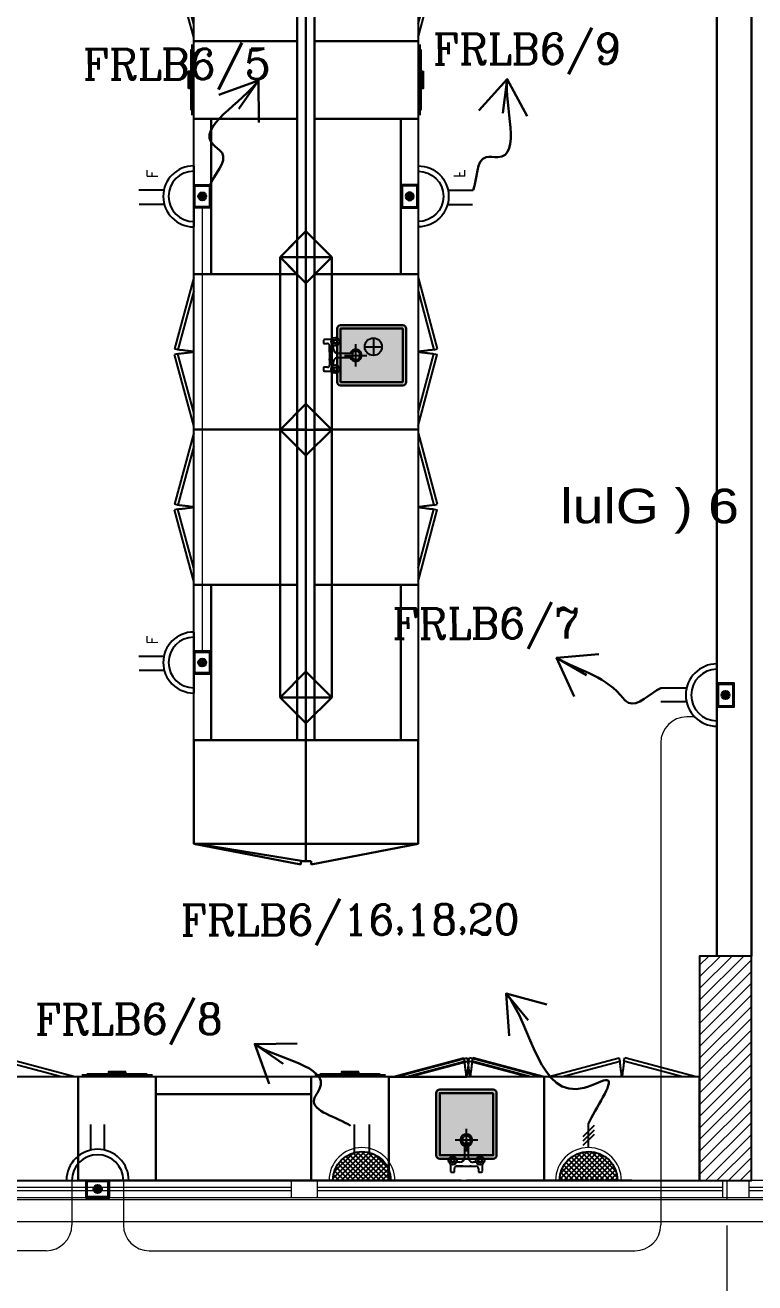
# Model space of a CAD drawing. Extents: x 1315 to 1416, y 473 to 837.
# Drawn here: x 1360.92 to 1365.15, y 774.47 to 781.75 of the extents above; entities that cross this region are included whole.
import ezdxf

# ---------------------------------------------------------------- set-up
doc = ezdxf.new("R2010")
doc.units = 0
doc.header["$MEASUREMENT"] = 0
for name, pattern in [('ACAD_ISO02W100', [15, 12, -3]), ('CENTERX2', [4, 2.5, -0.5, 0.5, -0.5]), ('DASHED', [19.049999999999997, 12.7, -6.349999999999998])]:
    doc.linetypes.add(name, pattern=pattern)
doc.layers.get('0').update_dxf_attribs({"color": 252, "linetype": 'CONTINUOUS', "lineweight": 30})
for name, color, linetype in [('-FUR', 252, 'CONTINUOUS'), ('E-SOCKETS', 6, 'CONTINUOUS'), ('LAYER8', 252, 'CONTINUOUS'), ('POWER', 1, 'CONTINUOUS'), ('SAN', 252, 'CONTINUOUS'), ('WIRING', 4, 'CONTINUOUS')]:
    doc.layers.add(name, color=color, linetype=linetype)
for name, color, linetype, lineweight in [('axis', 252, 'CENTERX2', 5), ('Column', 252, 'CONTINUOUS', 25), ('elev', 252, 'CONTINUOUS', 9), ('Elevation', 252, 'CONTINUOUS', 18), ('hatch', 252, 'CONTINUOUS', 9), ('text', 252, 'CONTINUOUS', 15), ('Wall', 252, 'CONTINUOUS', 30), ('WINDOW', 252, 'CONTINUOUS', 5), ('WIRRING', 3, 'CONTINUOUS', 5)]:
    doc.layers.add(name, color=color, linetype=linetype, lineweight=lineweight)
doc.styles.add('ARIAL', font='arial.ttf')
doc.styles.add('E80', font='romanc.shx')
doc.styles.add('SOSA2', font='SOSA.shx', dxfattribs={"width": 0.8})
doc.dimstyles.new('DIM-100-IN', dxfattribs={"dimtxt": 0.22, "dimasz": 0.1, "dimexe": 0.15, "dimexo": 0.15, "dimgap": 0, "dimtad": 0, "dimrnd": 0.05, "dimzin": 1, "dimdsep": 46, "dimtxsty": 'ARIAL', "dimblk": 'DOT', "dimcen": 0.2, "dimclrd": 256, "dimclre": 256, "dimclrt": 23, "dimadec": 0, "dimazin": 0, "dimtfac": 1, "dimtmove": 2, "dimatfit": 2, "dimldrblk": 'OPEN90', "dimfxl": 0.15, "dimfxlon": 1, "dimtolj": 1, "dimtzin": 0, "dimlwe": -1, "dimarcsym": 0})

# ---------------------------------------------------------------- blocks, each defined once
blk = doc.blocks.new('A$C11ED6BD5')
at = {"layer": 'axis', "color": 0, "ltscale": 0.3}
blk.add_line((-17.35000000000059, -1.961147639998671), (-17.35000000000059, 0.2500000028571776), dxfattribs=at)
blk = doc.blocks.new('5')
at = {"layer": '-FUR', "linetype": 'ACAD_ISO02W100'}
for p, q in [((41999.78853774873, -66320.44784204697), (42000.68853774872, -66320.44784204697)), ((41999.80853774873, -66321.04784204697), (42000.22210122364, -66321.15865604609)), ((41999.88581181482, -66321.04784204697), (42000.22727760455, -66321.13933752957)), ((42000.59126368263, -66321.04784204697), (42000.24979789291, -66321.13933752957)), ((42000.66853774873, -66321.04784204697), (42000.25497427382, -66321.15865604609)), ((42000.22727760455, -66321.13933752957), (42000.22210122364, -66321.15865604609)), ((42000.24979789291, -66321.13933752957), (42000.25497427382, -66321.15865604609))]:
    blk.add_line(p, q, dxfattribs=at)
at = {"layer": '-FUR'}
blk.add_lwpolyline([(41999.78853774873, -66320.44784204697), (42000.68853774872, -66320.44784204697), (42000.68853774872, -66321.04784204697), (41999.78853774873, -66321.04784204697)], close=True, dxfattribs=at)
at = {"layer": '-FUR', "linetype": 'ACAD_ISO02W100'}
for centre, start, end in [((42001.75381514877, -66321.28076446554), 171.2611213296356, 174.7069094137794), ((41998.72326034871, -66321.28076446554), 5.29309058622053, 8.738878670364311)]:
    blk.add_arc(centre, 1.533074835783438, start, end, dxfattribs=at)
blk = doc.blocks.new('ba7es')
at = {"layer": '-FUR', "linetype": 'ACAD_ISO02W100'}
blk.add_line((1323.889523409866, 576.6577940327383), (1322.989523409867, 576.6577940327383), dxfattribs=at)
for p, q in [((1323.889523409866, 577.2577940327384), (1322.989523409866, 577.2577940327384)), ((1322.989523409866, 577.2577940327384), (1322.989523409866, 576.6577940327383)), ((1323.889523409866, 576.6577940327383), (1323.889523409866, 577.2577940327384)), ((1322.989523409866, 576.6577940327383), (1322.989523409866, 576.7577940327385)), ((1322.989523409866, 576.7577940327385), (1323.889523409866, 576.7577940327385))]:
    blk.add_line(p, q)
blk = doc.blocks.new('3')
at = {"layer": '-FUR', "linetype": 'ACAD_ISO02W100'}
blk.add_line((41990.01941317181, -66320.48022711033), (41990.46941317183, -66320.48022711033), dxfattribs=at)
at = {"layer": '-FUR'}
for p, q in [((41990.03941317181, -66321.09022711034), (41990.44941317182, -66321.09022711034)), ((41990.06941317183, -66321.09522711032), (41990.41941317181, -66321.09522711032))]:
    blk.add_line(p, q, dxfattribs=at)
blk.add_lwpolyline([(41990.01941317181, -66321.08022711032), (41990.46941317183, -66321.08022711032), (41990.46941317181, -66320.48022711033), (41990.01941317181, -66320.48022711033)], close=True, dxfattribs=at)
at = {"layer": '-FUR', "color": 1}
blk.add_lwpolyline([(41990.19441317181, -66321.11022711032), (41990.29441317183, -66321.11022711032), (41990.29441317183, -66321.10022711032), (41990.19441317181, -66321.10022711032)], close=True, dxfattribs=at)
blk = doc.blocks.new('YY5Y5')
at = {"layer": 'SAN', "color": 1}
for p, q in [((433.8299524483771, 542.0353399230077), (433.8299524483771, 538.5632871204119)), ((435.7349524483772, 542.4103399230077), (434.2049524483771, 542.4103399230077)), ((435.7349524483772, 540.5528399230077), (435.7349524483772, 542.4103399230077)), ((447.1649524483772, 542.4103399230077), (447.1649524483772, 540.5528399230075)), ((448.6949524483771, 542.4103399230077), (447.1649524483772, 542.4103399230077)), ((449.0699524483778, 538.5632871204116), (449.0699524483778, 542.0353399230077)), ((434.1620984389513, 537.5616067070109), (433.7030249017836, 538.0206802441787)), ((434.1620984389513, 536.1473931446377), (433.7030249017836, 535.68831960747)), ((435.5763120013245, 537.5616067070109), (436.0353855384922, 538.0206802441787)), ((435.5763120013245, 536.1473931446377), (436.0353855384922, 535.68831960747)), ((436.7200643211554, 537.6478399230076), (438.2474524483773, 537.6478399230076)), ((446.1798405755986, 539.5528399230077), (436.7349524483772, 539.5528399230077)), ((443.0364909099159, 539.5528399230077), (446.1649524483772, 539.5528399230077)), ((444.6524524483772, 537.6478399230076), (446.1798405755986, 537.6478399230076)), ((447.3235928954293, 537.5616067070109), (446.8645193582616, 538.0206802441787)), ((447.3235928954293, 536.1473931446377), (446.8645193582616, 535.68831960747)), ((448.7378064578025, 537.5616067070109), (449.1968799949703, 538.0206802441787)), ((448.7378064578025, 536.1473931446377), (449.1968799949703, 535.68831960747)), ((440.4974524483773, 535.3978399230076), (440.4974524483773, 528.7356687512626)), ((442.4024524483773, 528.7356687512623), (442.4024524483773, 535.3978399230076)), ((440.8724524483771, 528.3606687512623), (442.0274524483772, 528.3606687512623))]:
    blk.add_line(p, q, dxfattribs=at)
at = {"layer": 'SAN', "color": 1, "linetype": 'Continuous'}
blk.add_line((439.2287986022243, 539.5528399230077), (439.8634139868383, 539.5528399230077), dxfattribs=at)
at = {"layer": 'SAN', "color": 2, "linetype": 'DASHED'}
for points in [[(441.449952448377, 532.4215514777384), (441.449952448377, 521.6344219997557)], [(436.0563877093855, 527.0279867387471), (446.8435171873685, 527.0279867387471)]]:
    blk.add_lwpolyline(points, dxfattribs=at)
at = {"layer": 'SAN', "color": 1}
for centre, radius in [((434.869205220138, 536.8544999258244), 2), ((434.869205220138, 536.8544999258244), 1), ((434.869205220138, 536.8544999258244), 0.8), ((448.0306996766159, 536.8544999258244), 2), ((448.0306996766159, 536.8544999258244), 1), ((448.0306996766159, 536.8544999258244), 0.8)]:
    blk.add_circle(centre, radius, dxfattribs=at)
for centre, radius, start, end in [((434.2049524483771, 542.0353399230077), 0.375, 90, 180), ((448.6949524483771, 542.0353399230077), 0.375, 0, 90), ((436.7349524483772, 540.5528399230077), 1, 180, 269.9999999999993), ((438.2474524483773, 535.3978399230076), 2.25, 0, 90.00000000000038), ((444.6524524483772, 535.3978399230076), 2.25, 90.00000000000038, 180), ((446.1649524483772, 540.5528399230075), 1, 270, 0), ((441.449952448377, 527.0279867387471), 2.863051791674743, 109.431944475873, 70.56805552411734), ((441.449952448377, 527.0279867387471), 2.078403032943442, 117.2764679737789, 62.72353202620878), ((440.8724524483771, 528.7356687512626), 0.375, 179.9999999999995, 270), ((442.0274524483772, 528.7356687512623), 0.375, 270, 359.9999999999995)]:
    blk.add_arc(centre, radius, start, end, dxfattribs=at)
blk = doc.blocks.new('vfd')
at = {"layer": '-FUR'}
h = blk.add_hatch(color=254, dxfattribs=at)
h.paths.add_polyline_path([(1316.634964427654, 565.8296376023383), (1316.634964427654, 566.1396376023382), (1316.274964427654, 566.1396376023382), (1316.274964427654, 565.8296376023383)], flags=16)
edge = h.paths.add_edge_path()
edge.add_line((1316.654964427654, 565.8296376023383), (1316.654964427654, 566.1396376023382))
edge.add_ellipse((1316.634964427654, 566.1396376023382), major_axis=(-0.0141421356237856, -0.0141421356237856), ratio=0.9999999999904474, start_angle=134.9999999997262, end_angle=225.0000000002736)
edge.add_line((1316.634964427654, 566.1596376023383), (1316.274964427654, 566.1596376023383))
edge.add_ellipse((1316.274964427654, 566.1396376023382), major_axis=(-0.0141421356237642, -0.0141421356237642), ratio=0.9999999999934744, start_angle=225.0000000001869, end_angle=314.9999999998129)
edge.add_line((1316.254964427654, 566.1396376023382), (1316.254964427654, 565.8296376023383))
edge.add_ellipse((1316.274964427654, 565.8296376023383), major_axis=(0.0141421356237642, -0.0141421356237642), ratio=0.9999999999934744, start_angle=225.0000000001869, end_angle=314.9999999998129)
edge.add_line((1316.274964427654, 565.8096376023384), (1316.634964427654, 565.8096376023384))
edge.add_ellipse((1316.634964427654, 565.8296376023383), major_axis=(0.0141421356237856, -0.0141421356237857), ratio=0.9999999999904474, start_angle=-45.00000000027365, end_angle=45.00000000027365)
blk.add_hatch(color=253, dxfattribs=at).paths.add_polyline_path([(1316.274964427654, 565.8296376023383), (1316.634964427654, 565.8296376023383), (1316.634964427654, 566.1396376023382), (1316.274964427654, 566.1396376023382)])
h = blk.add_hatch(color=251, dxfattribs=at)
h.paths.add_polyline_path([(1316.304964427654, 565.8595720191583), (1316.274964427654, 565.8296376023383), (1316.634964427654, 565.8296376023383), (1316.604964427654, 565.8596376023381)])
h.paths.add_polyline_path([(1316.604964427654, 565.8596376023381), (1316.634964427654, 565.8296376023383), (1316.634964427654, 566.1396376023382), (1316.604964427654, 566.1096376023387)])
h = blk.add_hatch(color=252, dxfattribs=at)
h.paths.add_polyline_path([(1316.304964427654, 566.1096376023387), (1316.274964427654, 566.1396376023382), (1316.274964427654, 565.8296376023383), (1316.304964427654, 565.8595720191583)])
h.paths.add_polyline_path([(1316.604964427654, 566.1096376023387), (1316.634964427654, 566.1396376023382), (1316.274964427654, 566.1396376023382), (1316.304964427654, 566.1096376023387)])
blk.add_lwpolyline([(1316.654964427654, 565.8296376023383), (1316.654964427654, 566.1396376023382, 0.4142135623730955), (1316.634964427654, 566.1596376023383), (1316.274964427654, 566.1596376023383, 0.4142135623730951), (1316.254964427654, 566.1396376023382), (1316.254964427654, 565.8296376023383, 0.4142135623730951), (1316.274964427654, 565.8096376023384), (1316.634964427654, 565.8096376023384, 0.4142135623730955)], format="xyb", close=True)
blk.add_lwpolyline([(1316.654964427654, 565.8296376023383), (1316.654964427654, 566.1396376023382, 0.4142135623730955), (1316.634964427654, 566.1596376023383), (1316.274964427654, 566.1596376023383, 0.4142135623730951), (1316.254964427654, 566.1396376023382), (1316.254964427654, 565.8296376023383, 0.4142135623730951), (1316.274964427654, 565.8096376023384), (1316.634964427654, 565.8096376023384, 0.4142135623730955)], format="xyb", close=True)
blk.add_lwpolyline([(1316.634964427654, 565.8296376023383), (1316.634964427654, 566.1396376023382), (1316.274964427654, 566.1396376023382), (1316.274964427654, 565.8296376023383)], close=True)
at = {"layer": 'LAYER8'}
for p, q in [((1316.414964427655, 566.0346375813003), (1316.514964427655, 566.0346375813003)), ((1316.464964427655, 566.0846375813004), (1316.464964427655, 565.9846375813001))]:
    blk.add_line(p, q, dxfattribs=at)
blk.add_circle((1316.464964427655, 566.0346375813003), 0.05, dxfattribs=at)
at = {"xscale": 0.0121, "yscale": 0.0121, "zscale": 0.0121, "rotation": 89.99999999999997}
blk.add_blockref('YY5Y5', (1322.739691290722, 560.6430931777134), dxfattribs=at)
blk = doc.blocks.new('fd')
at = {"layer": '-FUR'}
h = blk.add_hatch(color=254, dxfattribs=at)
h.paths.add_polyline_path([(1322.663644972406, 576.6994484622995), (1322.353644972406, 576.6994484622998), (1322.353644972406, 577.0594484622998), (1322.663644972406, 577.0594484622997)], flags=16)
edge = h.paths.add_edge_path()
edge.add_line((1322.663644972406, 576.6794484622995), (1322.353644972406, 576.6794484622995))
edge.add_arc((1322.353644972406, 576.6994484622998), 0.0199999999999818, 180, 270, ccw=False)
edge.add_line((1322.333644972406, 576.6994484622998), (1322.333644972406, 577.0594484622998))
edge.add_arc((1322.353644972406, 577.0594484622998), 0.0199999999999818, 90, 180, ccw=False)
edge.add_line((1322.353644972406, 577.0794484622999), (1322.663644972406, 577.0794484622999))
edge.add_arc((1322.663644972406, 577.0594484622997), 0.0199999999999818, 0, 90, ccw=False)
edge.add_line((1322.683644972406, 577.0594484622997), (1322.683644972406, 576.6994484622995))
edge.add_arc((1322.663644972406, 576.6994484622995), 0.0199999999999818, -90, 0, ccw=False)
blk.add_hatch(color=253, dxfattribs=at).paths.add_polyline_path([(1322.663644972406, 577.0594484622997), (1322.663644972406, 576.6994484622995), (1322.353644972406, 576.6994484622998), (1322.353644972406, 577.0594484622998)])
h = blk.add_hatch(color=251, dxfattribs=at)
h.paths.add_polyline_path([(1322.633710555586, 577.0294484622997), (1322.663644972406, 577.0594484622997), (1322.663644972406, 576.6994484622995), (1322.633644972406, 576.7294484622993)])
h.paths.add_polyline_path([(1322.633644972406, 576.7294484622993), (1322.663644972406, 576.6994484622995), (1322.353644972406, 576.6994484622998), (1322.383644972406, 576.7294484622993)])
h = blk.add_hatch(color=252, dxfattribs=at)
h.paths.add_polyline_path([(1322.383644972406, 577.0294484622997), (1322.353644972406, 577.0594484622998), (1322.663644972406, 577.0594484622997), (1322.633710555586, 577.0294484622997)])
h.paths.add_polyline_path([(1322.383644972406, 576.7294484622993), (1322.353644972406, 576.6994484622998), (1322.353644972406, 577.0594484622998), (1322.383644972406, 577.0294484622997)])
for p, q in [((1322.478384221907, 577.2055755229043), (1322.059719286022, 577.2055755229043)), ((1322.478384221907, 577.2055755229043), (1322.959719286022, 577.2055755229043)), ((1322.059719286022, 576.6055755229042), (1322.509719286022, 576.6055755229042)), ((1322.959719286022, 576.6055755229042), (1322.509719286022, 576.6055755229042))]:
    blk.add_line(p, q, dxfattribs=at)
at = {"layer": '-FUR', "linetype": 'ACAD_ISO02W100'}
for p, q in [((1322.059719286022, 577.2055755229042), (1322.509719286022, 577.2055755229042)), ((1322.959719286022, 577.2055755229042), (1322.509719286022, 577.2055755229042)), ((1322.099719286021, 576.6055755229042), (1322.51328276094, 576.4947615237778)), ((1322.176993352126, 576.6055755229042), (1322.518459141842, 576.5140800403037)), ((1322.882445219924, 576.6055755229042), (1322.540979430208, 576.5140800403037)), ((1322.959719286022, 576.6055755229042), (1322.546155811111, 576.4947615237778)), ((1322.518459141842, 576.5140800403037), (1322.51328276094, 576.4947615237778)), ((1322.540979430208, 576.5140800403037), (1322.546155811111, 576.4947615237778))]:
    blk.add_line(p, q, dxfattribs=at)
for centre, start, end in [((1324.044996686052, 576.3726531043372), 171.2611213296332, 174.7069094138), ((1321.014441885998, 576.3726531043372), 5.293090586199872, 8.738878670366793)]:
    blk.add_arc(centre, 1.533074835783438, start, end, dxfattribs=at)
for p, q in [((1322.059719286022, 577.2055755229042), (1322.059719286022, 576.6055755229042)), ((1322.959719286022, 577.2055755229042), (1322.959719286022, 576.6055755229042))]:
    blk.add_line(p, q)
blk.add_lwpolyline([(1322.663644972406, 576.6794484622995), (1322.353644972406, 576.6794484622995, -0.4142135623730955), (1322.333644972406, 576.6994484622998), (1322.333644972406, 577.0594484622998, -0.4142135623730951), (1322.353644972406, 577.0794484622999), (1322.663644972406, 577.0794484622999, -0.4142135623730951), (1322.683644972406, 577.0594484622997), (1322.683644972406, 576.6994484622995, -0.4142135623730955)], format="xyb", close=True)
blk.add_lwpolyline([(1322.663644972406, 576.6794484622995), (1322.353644972406, 576.6794484622995, -0.4142135623730955), (1322.333644972406, 576.6994484622998), (1322.333644972406, 577.0594484622998, -0.4142135623730951), (1322.353644972406, 577.0794484622999), (1322.663644972406, 577.0794484622999, -0.4142135623730951), (1322.683644972406, 577.0594484622997), (1322.683644972406, 576.6994484622995, -0.4142135623730955)], format="xyb", close=True)
blk.add_lwpolyline([(1322.663644972406, 576.6994484622995), (1322.353644972406, 576.6994484622995), (1322.353644972406, 577.0594484622998), (1322.663644972406, 577.0594484622998)], close=True)
at = {"extrusion": (0, 0, -1), "xscale": 0.0121000000000322, "yscale": 0.0121000000000322, "zscale": -0.0121}
blk.add_blockref('YY5Y5', (-1327.850189397031, 570.5947215992311), dxfattribs=at)
blk = doc.blocks.new('juy')
blk.add_line((1322.959719286022, 577.2055755229042), (1322.959719286022, 576.6055755229042))
blk.add_blockref('fd', (0, 0))
blk = doc.blocks.new('LAB1')
h = blk.add_hatch(color=256)
h.set_gradient(color1=(255, 191, 127), color2=(255, 181, 107), one_color=1, tint=0.7099999785423279)
h.paths.add_polyline_path([(998.3215412501036, 470.2734759856602), (998.0115412501036, 470.2734759856598), (998.0115412501036, 469.9134759856598), (998.3215412501036, 469.9134759856599)], flags=0)
edge = h.paths.add_edge_path(flags=17)
edge.add_line((998.3215412501036, 470.2934759856601), (998.0115412501036, 470.2934759856599))
edge.add_arc((998.0115412501036, 470.2734759856598), 0.0199999999999818, 90, 180)
edge.add_line((997.9915412501036, 470.2734759856598), (997.9915412501036, 469.9134759856598))
edge.add_arc((998.0115412501036, 469.9134759856598), 0.0199999999999818, 180, 270)
edge.add_line((998.0115412501036, 469.8934759856598), (998.3215412501036, 469.8934759856601))
edge.add_arc((998.3215412501036, 469.9134759856599), 0.0199999999999818, 270, 360)
edge.add_line((998.3415412501037, 469.9134759856599), (998.3415412501037, 470.2734759856602))
edge.add_arc((998.3215412501036, 470.2734759856602), 0.0199999999999818, 360, 450)
edge = h.paths.add_edge_path(flags=0)
edge.add_line((998.1550160000893, 469.9805012568814), (998.1550160000893, 469.899888985704))
edge = h.paths.add_edge_path(flags=0)
edge.add_line((998.1780665000892, 469.899888985704), (998.1780665000892, 469.9805012568814))
edge = h.paths.add_edge_path(flags=0)
edge.add_line((998.1665412500893, 469.9359020758914), (998.1665412500893, 470.0664263425742))
edge = h.paths.add_edge_path(flags=0)
edge.add_line((998.2318033834313, 470.0011642092326), (998.1012791167473, 470.0011642092326))
edge = h.paths.add_edge_path(flags=0)
edge.add_arc((998.1665412500893, 470.0011642092326), 0.0346429266793566, -70.56805552366978, 250.56805552366978, ccw=False)
edge = h.paths.add_edge_path(flags=0)
edge.add_arc((998.1665412500893, 470.0011642092326), 0.0251486766986826, -62.72353202634997, 242.7235320263503, ccw=False)
edge = h.paths.add_edge_path(flags=0)
edge.add_arc((998.1595535000893, 469.9805012568814), 0.0045375000000121, 90, 180, ccw=False)
edge = h.paths.add_edge_path(flags=0)
edge.add_arc((998.1735290000893, 469.9805012568814), 0.0045375000000121, 0, 90, ccw=False)
edge = h.paths.add_edge_path(flags=0)
edge.add_line((998.1735290000893, 469.9850387568814), (998.1595535000893, 469.9850387568814))
edge = h.paths.add_edge_path(flags=16)
edge.add_arc((998.0869142086273, 469.88226339967), 0.0121000000000322, 0, 360, ccw=False)
edge = h.paths.add_edge_path(flags=16)
edge.add_line((998.2376122994988, 469.8908193917222), (998.232057509699, 469.8963741815219))
edge = h.paths.add_edge_path(flags=16)
edge.add_line((998.2547242836037, 469.8908193917222), (998.2602790734034, 469.8963741815219))
edge = h.paths.add_edge_path(flags=16)
edge.add_line((998.078358216575, 469.8908193917222), (998.0728034267752, 469.8963741815219))
edge = h.paths.add_edge_path(flags=16)
edge.add_line((998.0954702006798, 469.8908193917222), (998.1010249904796, 469.8963741815219))
h = blk.add_hatch(color=256)
h.set_gradient(color1=(255, 191, 127), color2=(255, 181, 107), one_color=1, tint=0.7099999785423279)
edge = h.paths.add_edge_path(flags=17)
edge.add_line((998.3215412501036, 470.2934759856601), (998.0115412501036, 470.2934759856599))
edge.add_arc((998.0115412501036, 470.2734759856598), 0.0199999999999818, 90, 180)
edge.add_line((997.9915412501036, 470.2734759856598), (997.9915412501036, 469.9134759856598))
edge.add_arc((998.0115412501036, 469.9134759856598), 0.0199999999999818, 180, 270)
edge.add_line((998.0115412501036, 469.8934759856598), (998.3215412501036, 469.8934759856601))
edge.add_arc((998.3215412501036, 469.9134759856599), 0.0199999999999818, 270, 360)
edge.add_line((998.3415412501037, 469.9134759856599), (998.3415412501037, 470.2734759856602))
edge.add_arc((998.3215412501036, 470.2734759856602), 0.0199999999999818, 360, 450)
h.paths.add_polyline_path([(998.3215412501036, 470.2734759856602), (998.0115412501036, 470.2734759856598), (998.0115412501036, 469.9134759856598), (998.3215412501036, 469.9134759856599)], flags=0)
edge = h.paths.add_edge_path(flags=0)
edge.add_line((998.1550160000893, 469.9805012568814), (998.1550160000893, 469.899888985704))
edge = h.paths.add_edge_path(flags=0)
edge.add_line((998.1780665000892, 469.899888985704), (998.1780665000892, 469.9805012568814))
edge = h.paths.add_edge_path(flags=0)
edge.add_line((998.1665412500893, 469.9359020758914), (998.1665412500893, 470.0664263425742))
edge = h.paths.add_edge_path(flags=0)
edge.add_line((998.2318033834313, 470.0011642092326), (998.1012791167473, 470.0011642092326))
edge = h.paths.add_edge_path(flags=0)
edge.add_arc((998.1665412500893, 470.0011642092326), 0.0346429266793566, -70.56805552366978, 250.56805552366978, ccw=False)
edge = h.paths.add_edge_path(flags=0)
edge.add_arc((998.1665412500893, 470.0011642092326), 0.0251486766986826, -62.72353202634997, 242.7235320263503, ccw=False)
edge = h.paths.add_edge_path(flags=0)
edge.add_arc((998.1595535000893, 469.9805012568814), 0.0045375000000121, 90, 180, ccw=False)
edge = h.paths.add_edge_path(flags=0)
edge.add_arc((998.1735290000893, 469.9805012568814), 0.0045375000000121, 0, 90, ccw=False)
edge = h.paths.add_edge_path(flags=0)
edge.add_line((998.1735290000893, 469.9850387568814), (998.1595535000893, 469.9850387568814))
edge = h.paths.add_edge_path(flags=16)
edge.add_arc((998.0869142086273, 469.88226339967), 0.0121000000000322, 0, 360, ccw=False)
edge = h.paths.add_edge_path(flags=16)
edge.add_line((998.2376122994988, 469.8908193917222), (998.232057509699, 469.8963741815219))
edge = h.paths.add_edge_path(flags=16)
edge.add_line((998.2547242836037, 469.8908193917222), (998.2602790734034, 469.8963741815219))
edge = h.paths.add_edge_path(flags=16)
edge.add_line((998.078358216575, 469.8908193917222), (998.0728034267752, 469.8963741815219))
edge = h.paths.add_edge_path(flags=16)
edge.add_line((998.0954702006798, 469.8908193917222), (998.1010249904796, 469.8963741815219))
h = blk.add_hatch(color=256)
h.set_gradient(color1=(255, 191, 127), color2=(255, 181, 107), one_color=1, tint=0.7099999785423279)
edge = h.paths.add_edge_path(flags=16)
edge.add_line((998.3215412501036, 470.2934759856601), (998.0115412501036, 470.2934759856599))
edge.add_arc((998.0115412501036, 470.2734759856598), 0.0199999999999818, 90, 180)
edge.add_line((997.9915412501036, 470.2734759856598), (997.9915412501036, 469.9134759856598))
edge.add_arc((998.0115412501036, 469.9134759856598), 0.0199999999999818, 180, 270)
edge.add_line((998.0115412501036, 469.8934759856598), (998.3215412501036, 469.8934759856601))
edge.add_arc((998.3215412501036, 469.9134759856599), 0.0199999999999818, 270, 360)
edge.add_line((998.3415412501037, 469.9134759856599), (998.3415412501037, 470.2734759856602))
edge.add_arc((998.3215412501036, 470.2734759856602), 0.0199999999999818, 360, 450)
edge = h.paths.add_edge_path()
edge.add_arc((998.0869142086273, 469.88226339967), 0.0242000000000644, 0, 360, ccw=False)
edge = h.paths.add_edge_path(flags=16)
edge.add_arc((998.0869142086273, 469.88226339967), 0.0121000000000322, 0, 360, ccw=False)
edge = h.paths.add_edge_path(flags=16)
edge.add_arc((998.0869142086273, 469.88226339967), 0.0096800000000258, 0, 360, ccw=False)
edge = h.paths.add_edge_path(flags=16)
edge.add_line((998.078358216575, 469.8908193917222), (998.0728034267752, 469.8963741815219))
edge = h.paths.add_edge_path(flags=16)
edge.add_line((998.078358216575, 469.8737074076176), (998.0728034267752, 469.8681526178178))
edge = h.paths.add_edge_path(flags=16)
edge.add_line((998.0954702006798, 469.8908193917222), (998.1010249904796, 469.8963741815219))
edge = h.paths.add_edge_path(flags=16)
edge.add_line((998.0954702006798, 469.8737074076176), (998.1010249904796, 469.8681526178178))
h = blk.add_hatch(color=256)
h.set_gradient(color1=(255, 191, 127), color2=(255, 181, 107), one_color=1, tint=0.7099999785423279)
edge = h.paths.add_edge_path(flags=16)
edge.add_line((998.3215412501036, 470.2934759856601), (998.0115412501036, 470.2934759856599))
edge.add_arc((998.0115412501036, 470.2734759856598), 0.0199999999999818, 90, 180)
edge.add_line((997.9915412501036, 470.2734759856598), (997.9915412501036, 469.9134759856598))
edge.add_arc((998.0115412501036, 469.9134759856598), 0.0199999999999818, 180, 270)
edge.add_line((998.0115412501036, 469.8934759856598), (998.3215412501036, 469.8934759856601))
edge.add_arc((998.3215412501036, 469.9134759856599), 0.0199999999999818, 270, 360)
edge.add_line((998.3415412501037, 469.9134759856599), (998.3415412501037, 470.2734759856602))
edge.add_arc((998.3215412501036, 470.2734759856602), 0.0199999999999818, 360, 450)
edge = h.paths.add_edge_path()
edge.add_arc((998.2461682915512, 469.88226339967), 0.0242000000000644, 0, 360, ccw=False)
edge = h.paths.add_edge_path(flags=16)
edge.add_arc((998.2461682915512, 469.88226339967), 0.0121000000000322, 0, 360, ccw=False)
edge = h.paths.add_edge_path(flags=16)
edge.add_arc((998.2461682915512, 469.88226339967), 0.0096800000000258, 0, 360, ccw=False)
edge = h.paths.add_edge_path(flags=16)
edge.add_line((998.2376122994988, 469.8908193917222), (998.232057509699, 469.8963741815219))
edge = h.paths.add_edge_path(flags=16)
edge.add_line((998.2376122994988, 469.8737074076176), (998.232057509699, 469.8681526178178))
edge = h.paths.add_edge_path(flags=16)
edge.add_line((998.2547242836037, 469.8908193917222), (998.2602790734034, 469.8963741815219))
edge = h.paths.add_edge_path(flags=16)
edge.add_line((998.2547242836037, 469.8737074076176), (998.2602790734034, 469.8681526178178))
h = blk.add_hatch(color=256)
h.set_gradient(color1=(255, 191, 127), color2=(255, 181, 107), one_color=1, tint=0.7099999785423279)
edge = h.paths.add_edge_path(flags=16)
edge.add_line((998.3215412501036, 470.2934759856601), (998.0115412501036, 470.2934759856599))
edge.add_arc((998.0115412501036, 470.2734759856598), 0.0199999999999818, 90, 180)
edge.add_line((997.9915412501036, 470.2734759856598), (997.9915412501036, 469.9134759856598))
edge.add_arc((998.0115412501036, 469.9134759856598), 0.0199999999999818, 180, 270)
edge.add_line((998.0115412501036, 469.8934759856598), (998.3215412501036, 469.8934759856601))
edge.add_arc((998.3215412501036, 469.9134759856599), 0.0199999999999818, 270, 360)
edge.add_line((998.3415412501037, 469.9134759856599), (998.3415412501037, 470.2734759856602))
edge.add_arc((998.3215412501036, 470.2734759856602), 0.0199999999999818, 360, 450)
edge = h.paths.add_edge_path(flags=0)
edge.add_line((998.1550160000893, 469.9805012568814), (998.1550160000893, 469.899888985704))
edge = h.paths.add_edge_path()
edge.add_arc((998.1277910000892, 469.899888985704), 0.0272250000000725, 270, 360, ccw=False)
h = blk.add_hatch(color=256)
h.set_gradient(color1=(255, 191, 127), color2=(255, 181, 107), one_color=1, tint=0.7099999785423279)
edge = h.paths.add_edge_path(flags=16)
edge.add_line((998.3215412501036, 470.2934759856601), (998.0115412501036, 470.2934759856599))
edge.add_arc((998.0115412501036, 470.2734759856598), 0.0199999999999818, 90, 180)
edge.add_line((997.9915412501036, 470.2734759856598), (997.9915412501036, 469.9134759856598))
edge.add_arc((998.0115412501036, 469.9134759856598), 0.0199999999999818, 180, 270)
edge.add_line((998.0115412501036, 469.8934759856598), (998.3215412501036, 469.8934759856601))
edge.add_arc((998.3215412501036, 469.9134759856599), 0.0199999999999818, 270, 360)
edge.add_line((998.3415412501037, 469.9134759856599), (998.3415412501037, 470.2734759856602))
edge.add_arc((998.3215412501036, 470.2734759856602), 0.0199999999999818, 360, 450)
edge = h.paths.add_edge_path(flags=0)
edge.add_line((998.1780665000892, 469.899888985704), (998.1780665000892, 469.9805012568814))
edge = h.paths.add_edge_path()
edge.add_arc((998.2052915000893, 469.899888985704), 0.0272250000000725, 180, 270, ccw=False)
h = blk.add_hatch(color=256)
h.set_gradient(color1=(255, 191, 127), color2=(255, 181, 107), one_color=1, tint=0.7099999785423279)
edge = h.paths.add_edge_path(flags=16)
edge.add_line((998.3215412501036, 470.2934759856601), (998.0115412501036, 470.2934759856599))
edge.add_arc((998.0115412501036, 470.2734759856598), 0.0199999999999818, 90, 180)
edge.add_line((997.9915412501036, 470.2734759856598), (997.9915412501036, 469.9134759856598))
edge.add_arc((998.0115412501036, 469.9134759856598), 0.0199999999999818, 180, 270)
edge.add_line((998.0115412501036, 469.8934759856598), (998.3215412501036, 469.8934759856601))
edge.add_arc((998.3215412501036, 469.9134759856599), 0.0199999999999818, 270, 360)
edge.add_line((998.3415412501037, 469.9134759856599), (998.3415412501037, 470.2734759856602))
edge.add_arc((998.3215412501036, 470.2734759856602), 0.0199999999999818, 360, 450)
h.paths.add_polyline_path([(998.3215412501036, 470.2734759856602), (998.0115412501036, 470.2734759856598), (998.0115412501036, 469.9134759856598), (998.3215412501036, 469.9134759856599)], flags=0)
edge = h.paths.add_edge_path(flags=17)
edge.add_line((998.3215412501036, 470.2934759856601), (998.0115412501036, 470.2934759856599))
edge.add_arc((998.0115412501036, 470.2734759856598), 0.0199999999999818, 90, 180)
edge.add_line((997.9915412501036, 470.2734759856598), (997.9915412501036, 469.9134759856598))
edge.add_arc((998.0115412501036, 469.9134759856598), 0.0199999999999818, 180, 270)
edge.add_line((998.0115412501036, 469.8934759856598), (998.3215412501036, 469.8934759856601))
edge.add_arc((998.3215412501036, 469.9134759856599), 0.0199999999999818, 270, 360)
edge.add_line((998.3415412501037, 469.9134759856599), (998.3415412501037, 470.2734759856602))
edge.add_arc((998.3215412501036, 470.2734759856602), 0.0199999999999818, 360, 450)
edge = h.paths.add_edge_path(flags=0)
edge.add_line((998.1550160000893, 469.9805012568814), (998.1550160000893, 469.899888985704))
edge = h.paths.add_edge_path(flags=0)
edge.add_line((998.1780665000892, 469.899888985704), (998.1780665000892, 469.9805012568814))
edge = h.paths.add_edge_path(flags=0)
edge.add_line((998.1665412500893, 469.9359020758914), (998.1665412500893, 470.0664263425742))
edge = h.paths.add_edge_path(flags=0)
edge.add_line((998.2318033834313, 470.0011642092326), (998.1012791167473, 470.0011642092326))
edge = h.paths.add_edge_path(flags=0)
edge.add_arc((998.1665412500893, 470.0011642092326), 0.0346429266793566, -70.56805552366978, 250.56805552366978, ccw=False)
edge = h.paths.add_edge_path(flags=0)
edge.add_arc((998.1665412500893, 470.0011642092326), 0.0251486766986826, -62.72353202634997, 242.7235320263503, ccw=False)
edge = h.paths.add_edge_path(flags=0)
edge.add_arc((998.1595535000893, 469.9805012568814), 0.0045375000000121, 90, 180, ccw=False)
edge = h.paths.add_edge_path(flags=0)
edge.add_arc((998.1735290000893, 469.9805012568814), 0.0045375000000121, 0, 90, ccw=False)
edge = h.paths.add_edge_path(flags=0)
edge.add_line((998.1735290000893, 469.9850387568814), (998.1595535000893, 469.9850387568814))
edge = h.paths.add_edge_path(flags=16)
edge.add_arc((998.2461682915512, 469.88226339967), 0.0121000000000322, 0, 360, ccw=False)
edge = h.paths.add_edge_path(flags=16)
edge.add_arc((998.0869142086273, 469.88226339967), 0.0121000000000322, 0, 360, ccw=False)
edge = h.paths.add_edge_path(flags=16)
edge.add_line((998.2376122994988, 469.8908193917222), (998.232057509699, 469.8963741815219))
edge = h.paths.add_edge_path(flags=16)
edge.add_line((998.2547242836037, 469.8908193917222), (998.2602790734034, 469.8963741815219))
edge = h.paths.add_edge_path(flags=16)
edge.add_line((998.078358216575, 469.8908193917222), (998.0728034267752, 469.8963741815219))
edge = h.paths.add_edge_path(flags=16)
edge.add_line((998.0954702006798, 469.8908193917222), (998.1010249904796, 469.8963741815219))
for p, q in [((997.1867131033116, 472.6657932795911), (997.1867131033099, 477.2673489250402)), ((997.2367131033056, 477.2673489250402), (997.2367131033056, 471.649207624385)), ((997.2867131033013, 477.2673489250402), (997.2867131033023, 472.6653232457307)), ((997.0864780863752, 475.1155586690782), (997.2364780863753, 475.2655586690783)), ((997.0864780863752, 475.1155586690782), (997.2364780863753, 475.2655586690783)), ((997.2364780863753, 475.2655586690783), (997.3864780863753, 475.1155586690782)), ((997.2364780863753, 475.1155586690782), (997.2364780863753, 475.2655586690783)), ((997.2364780863753, 475.2655586690783), (997.3864780863753, 475.1155586690782)), ((997.1867131033093, 475.2157936860122), (997.0864780863748, 475.1155586690782)), ((997.3864780863753, 475.1155586690782), (997.2867131033104, 475.2153236521428)), ((997.3864780863753, 475.1155586690782), (997.0864780863752, 475.1155586690782)), ((997.3864780863753, 475.1155586690782), (997.0864780863752, 475.1155586690782)), ((997.0864780863752, 475.1155586690782), (997.2364780863753, 474.9655586690781)), ((997.2364780863753, 475.1155586690782), (997.0864780863752, 475.1155586690782)), ((997.3864780863753, 475.1155586690782), (997.0864780863752, 475.1155586690782)), ((997.0864780863752, 475.1155586690782), (997.2364780863753, 474.9655586690782)), ((997.3864780863753, 475.1155586690782), (997.0864780863752, 475.1155586690782)), ((997.0864780863752, 475.1155586690782), (997.0882683423309, 474.1173489250341)), ((997.1846878304176, 475.0173489250356), (997.0864780863752, 475.1155586690782)), ((997.2364780863753, 474.9655586690781), (997.3864780863753, 475.1155586690782)), ((997.2364780863753, 474.2655586690784), (997.2364780863753, 475.1155586690782)), ((997.2364780863753, 475.1155586690782), (997.3864780863753, 475.1155586690782)), ((997.3864780863753, 475.1155586690782), (997.2364780863753, 475.1155586690782)), ((997.2364780863753, 475.1155586690782), (997.2364780863753, 474.9655586690781)), ((997.2364780863753, 474.9655586690781), (997.3864780863753, 475.1155586690782)), ((997.2867131033004, 475.0157936860033), (997.3864780863753, 475.1155586690782)), ((997.3864780863753, 474.1155586690783), (997.3864780863753, 475.1155586690782)), ((997.0864780863752, 474.1155586690783), (997.2364780863753, 474.2655586690784)), ((997.2364780863753, 474.1155586690783), (997.2364780863753, 474.2655586690784)), ((997.2364780863753, 474.2655586690784), (997.3864780863753, 474.1155586690783)), ((997.0864780863752, 474.1155586690783), (997.3864780863753, 474.1155586690783)), ((997.2364780863753, 473.965558669078), (997.0864780863752, 474.1155586690783)), ((997.3864780863753, 474.1155586690783), (997.0864780863752, 474.1155586690783)), ((997.0864780863752, 474.1155586690783), (997.0864780863752, 472.5655582626582)), ((997.1867131033192, 474.1173489250345), (997.2367131033193, 474.1173489250345)), ((997.2364780863753, 474.1155586690783), (997.2364780863753, 473.965558669078)), ((997.2364780863753, 473.965558669078), (997.3864780863753, 474.1155586690783)), ((997.2364780863753, 474.1155586690783), (997.2364780863753, 472.4155582626582)), ((997.3864780863753, 472.5655582626545), (997.3864780863753, 474.1155586690783)), ((997.2364780863768, 472.7155582626564), (997.2364780863768, 473.5655582626564)), ((997.0864780863768, 472.5655582626564), (997.2364780863768, 472.7155582626564)), ((997.2364780863768, 472.5655582626564), (997.2364780863768, 472.7155582626564)), ((997.2364780863768, 472.7155582626564), (997.3864780863768, 472.5655582626564)), ((997.0864780863768, 472.5655582626564), (997.3864780863768, 472.5655582626564)), ((997.2364780863768, 472.4155582626563), (997.0864780863768, 472.5655582626564)), ((997.3864780863768, 472.5655582626564), (997.0864780863768, 472.5655582626564)), ((997.2364780863768, 472.5655582626564), (997.2364780863768, 472.4155582626563)), ((997.2364780863768, 472.4155582626563), (997.3864780863768, 472.5655582626564)), ((996.5867131033181, 471.7173489250237), (996.5867131033181, 472.3173489250236)), ((997.7967131033057, 472.3173489250292), (996.6767131033057, 472.3173489250292)), ((997.886713103318, 472.3173489250236), (997.886713103318, 471.7173489250237)), ((997.886713103318, 471.7173489250237), (996.5867131033181, 471.7173489250237)), ((996.5867131033181, 471.7173489250237), (997.2067131033181, 471.5973489250238)), ((996.5867131033181, 471.7173489250237), (996.606713103318, 471.7173489250237)), ((996.606713103318, 471.7173489250237), (997.221713103318, 471.6173489250238)), ((997.886713103318, 471.7173489250237), (997.236713103318, 471.7173489250237)), ((997.236713103318, 471.7173489250237), (997.236713103318, 471.6173489250238)), ((997.886713103318, 471.7173489250237), (997.266713103318, 471.5973489250238)), ((997.886713103318, 471.7173489250237), (997.866713103318, 471.7173489250237)), ((997.236713103318, 471.6173489250238), (997.2067131033181, 471.6173489250238)), ((997.2067131033181, 471.6173489250238), (997.2067131033181, 471.5973489250238)), ((997.236713103318, 471.6173489250238), (997.266713103318, 471.6173489250238)), ((997.266713103318, 471.6173489250238), (997.266713103318, 471.5973489250238))]:
    blk.add_line(p, q)
for name, p, rotation in [('5', (67317.63455515027, 42477.05588667373), 270), ('5', (-65323.16112894369, -41523.42118882368), 90), ('ba7es', (419.9289190705584, 1798.906872334901), 270), ('ba7es', (1574.544507136042, -847.9721744848364), 90), ('5', (67317.63455515029, 42474.80588667373), 270), ('5', (-65323.16112894367, -41525.67118882369), 90), ('5', (67317.63455515029, 42473.90588667373), 270), ('5', (-65323.16112894367, -41526.57118882368), 90), ('ba7es', (419.9289190705682, 1796.206872334895), 270), ('ba7es', (1574.544507136052, -850.6721744848422), 90), ('3', (42986.38702873554, -65850.71287818522), 180), ('3', (42987.73702873553, -65850.71287818522), 180)]:
    blk.add_blockref(name, p, dxfattribs=dict(rotation=rotation))
at = {"xscale": -1}
for name, p, rotation in [('3', (67317.66694021357, -41514.10206424681), 270), ('3', (-65323.19351400702, 42466.38676209687), 90), ('5', (-41004.77092218502, -65850.68049312188), 180), ('5', (-41002.07092218501, -65850.68049312188), 180), ('juy', (-324.3421037223029, 1046.972924447959), 180), ('5', (-41001.17092218502, -65850.68049312188), 180), ('ba7es', (-326.6219078461513, 1047.025142957794), 180)]:
    blk.add_blockref(name, p, dxfattribs=dict(at, rotation=rotation))
blk.add_blockref('vfd', (-318.8376596630794, -91.4382489890004))
blk = doc.blocks.new('DOUBLEX POWER SOCKET')
at = {"layer": 'POWER', "ltscale": 0.05}
h = blk.add_hatch(dxfattribs=at)
h.set_pattern_fill('ANSI37', color=213, scale=0.0001777777778695, angle=-90.00000000000001, style=0)
h.set_pattern_definition([(135.0000000121108, (-134.8048930804125, -140.6614732457195), (0.0117851071321364, 0.0117851071271542), []), (44.99999998788918, (-134.8048930804125, -140.6614732457195), (0.0117851071321362, -0.0117851071271542), [])])
edge = h.paths.add_edge_path()
edge.add_line((112.7597572689701, -131.9321210889915), (112.4930906021954, -131.9321210889915))
edge.add_ellipse((112.6264239355841, -131.9321210889915), major_axis=(0.1333333316570743, -2.14894252795e-05), ratio=0.9999999995778004, start_angle=0.009234400335117243, end_angle=180.0092344003351, ccw=False)
at = {"color": 7}
blk.add_arc((112.6264239355841, -131.9321210889915), 0.1515321598517886, 0, 180, dxfattribs=at)
at = {"layer": 'POWER', "color": 6}
for p, q in [((112.5917736113942, -131.8033432024443), (112.5917736113942, -131.6746795746233)), ((112.6610742597741, -131.8033432024443), (112.6610742597741, -131.6746795746233)), ((112.8264239356676, -131.9321210889915), (112.4264239354997, -131.9321210889915))]:
    blk.add_line(p, q, dxfattribs=at)
at = {"layer": 'POWER', "color": 6, "extrusion": (0, 0, -1)}
blk.add_ellipse((112.6264239355841, -131.9321210889915), major_axis=(0.1333333316570743, -2.14894252795e-05), ratio=0.9999999995778004, start_param=3.141431482899498, end_param=6.283024136489291, dxfattribs=at)
blk = doc.blocks.new('DOPLEX SOCKET WP')
at = {"layer": 'E-SOCKETS'}
blk.add_hatch(color=2, dxfattribs=at).paths.add_polyline_path([(48.2532611035053, -124.29059782744, -1), (48.30099661166494, -124.29059782744, -1)])
at = {"layer": 'E-SOCKETS', "color": 2}
for p, q in [((48.2373361917759, -124.0647439479652), (48.2373361917759, -123.9156313312499)), ((48.31733619177592, -124.0647439479652), (48.31733619177592, -123.9156313312499)), ((48.09675518880148, -124.2405791852421), (48.45750252631127, -124.2405791852421)), ((48.1027281362556, -124.2405791852421), (48.4515295789145, -124.2405791852421))]:
    blk.add_line(p, q, dxfattribs=at)
for points in [[(48.34538149497138, -124.2405791852421), (48.2088762201988, -124.2405791852421), (48.2088762201988, -124.3406164696096), (48.34538149497138, -124.3406164696096)], [(48.33882438564699, -124.2471362945363), (48.21543332946589, -124.2471362945363), (48.21543332946589, -124.3340593603151), (48.33882438564699, -124.3340593603151)]]:
    blk.add_lwpolyline(points, close=True, dxfattribs=at)
blk.add_circle((48.27712885755642, -124.29059782744), 0.0238677540622166, dxfattribs=at)
at = {"layer": 'E-SOCKETS', "color": 7, "linetype": 'DASHED'}
blk.add_arc((48.27712885755642, -124.2405791852421), 0.1803736687914216, 0, 180, dxfattribs=at)
at = {"layer": 'E-SOCKETS', "color": 2}
blk.add_arc((48.27712885755642, -124.2405791852421), 0.1491126167452952, 0, 180, dxfattribs=at)
blk = doc.blocks.new('_Dot')
at = {"color": 0, "linetype": 'ByBlock', "lineweight": -2}
blk.add_line((-0.5, 0), (-1, 0), dxfattribs=at)
at = {"color": 0, "linetype": 'ByBlock', "const_width": 0.5}
blk.add_lwpolyline([(-0.25, 0, 1), (0.25, 0, 1)], format="xyb", close=True, dxfattribs=at)
blk = doc.blocks.new('DOUBLEX SOCKET FLOOR MOUNTED')
at = {"layer": 'E-SOCKETS'}
blk.add_hatch(color=2, dxfattribs=at).paths.add_polyline_path([(-93.23118139976314, -55.90521869923037, 1), (-93.27795340462265, -55.90521869923037, 1)])
at = {"layer": 'E-SOCKETS', "color": 2}
for p, q in [((-93.30106103292887, -55.68646228653729), (-93.30106103292887, -55.54035938950099)), ((-93.21936698857455, -55.68377799999952), (-93.21936698857455, -55.53767510296321)), ((-93.07783443254749, -55.85620964357882), (-93.43130037171049, -55.85620964357882))]:
    blk.add_line(p, q, dxfattribs=at)
for points in [[(-93.32144241432914, -55.85620964357882), (-93.1876923900566, -55.85620964357882), (-93.1876923900566, -55.95422775485406), (-93.32144241432914, -55.95422775485406)], [(-93.31501765504595, -55.86263440283248), (-93.19411714928358, -55.86263440283248), (-93.19411714928358, -55.94780299560025), (-93.31501765504595, -55.94780299560025)]]:
    blk.add_lwpolyline(points, close=True, dxfattribs=at)
blk.add_circle((-93.2545674021648, -55.90521869923037), 0.0233860024125187, dxfattribs=at)
at = {"layer": 'E-SOCKETS', "color": 7, "linetype": 'DASHED'}
blk.add_arc((-93.2545674021648, -55.85620964357882), 0.1767329696173051, 0, 180, dxfattribs=at)
at = {"layer": 'E-SOCKETS', "color": 2}
blk.add_arc((-93.2545674021648, -55.85620964357882), 0.146102897065741, 0, 180, dxfattribs=at)
at = {"layer": 'WIRING', "color": 1, "extrusion": (5.961400285250001e-05, -0.0211733752347225, 0.999775817184703), "style": 'E80'}
blk.add_text('F', height=0.063, dxfattribs=at).set_placement((-93.3046751961857, -55.37357497042807, 1.172713030104041))
blk = doc.blocks.new('INDUSTRIAL SOCKET 3PH')
at = {"layer": 'POWER', "ltscale": 0.05}
h = blk.add_hatch(dxfattribs=at)
h.set_pattern_fill('ANSI37', color=213, scale=0.0002237404702167, angle=-1.27e-14, style=0)
h.set_pattern_definition([(225.0000000121108, (63.92909425700125, -429.5095743840923), (-0.0148320304246305, 0.0148320304309008), []), (134.9999999878892, (63.92909425700125, -429.5095743840923), (0.0148320304246305, 0.0148320304309006), [])])
edge = h.paths.add_edge_path()
edge.add_line((52.94285413385614, -117.93952360495), (52.94285413385614, -118.2751343102379))
edge.add_ellipse((52.94285413385614, -118.1073289575922), major_axis=(2.70453043926e-05, 0.1678053504663068), ratio=0.9999999995778004, start_angle=0.009234400335117243, end_angle=180.0092344003351, ccw=False)
at = {"color": 7}
blk.add_arc((52.94285413385614, -118.1073289575922), 0.1907093063289301, 90, 270, dxfattribs=at)
at = {"layer": 'POWER', "color": 6}
for p, q in [((52.94285413385614, -117.8556209286232), (52.94285413385614, -118.3590369865624)), ((52.68757876589885, -118.138293314273), (52.62327078092896, -118.0719482234652)), ((52.71310910172287, -118.1383524287159), (52.648801116753, -118.0720073379082)), ((52.7386394375469, -118.1384115431589), (52.67433145257703, -118.0720664523511)), ((52.75214482752722, -118.1073289575922), (52.61362066760647, -118.1070082105952))]:
    blk.add_line(p, q, dxfattribs=at)
at = {"layer": 'POWER', "color": 6, "extrusion": (0, 0, -1)}
blk.add_ellipse((52.94285413385614, -118.1073289575922), major_axis=(2.70453043926e-05, 0.1678053504663068), ratio=0.9999999995778004, start_param=3.141431482899498, end_param=6.283024136489291, dxfattribs=at)

msp = doc.modelspace()

# ---------------------------------------------------------------- hatches: boundary and pattern name
at = {"layer": 'hatch'}
h = msp.add_hatch(dxfattribs=at)
h.set_pattern_fill('ANSI31', color=256, scale=0.015, style=0)
h.set_pattern_definition([(45, (1560.843480360086, 460.9878796172948), (-0.0336759604540093, 0.0336759604540093), [])])
h.paths.add_polyline_path([(1364.826320426568, 775.0599444587687), (1365.126320426567, 775.0599444587687), (1365.126320426567, 776.3599444587683), (1364.826320426568, 776.3599444587683)])

# ---------------------------------------------------------------- linework, layer by layer
at = {"layer": 'Column'}
msp.add_lwpolyline([(1364.826320426568, 775.0599444587687), (1365.126320426567, 775.0599444587687), (1365.126320426567, 776.3599444587683), (1364.826320426568, 776.3599444587683)], close=True, dxfattribs=at)
at = {"layer": 'elev'}
msp.add_line((1364.826320426567, 775.0599444587679), (1363.481037806879, 775.0599444587679), dxfattribs=at)
at = {"layer": 'elev', "linetype": 'Continuous'}
for points in [[(1362.461320426566, 775.059944458771), (1362.611320426567, 775.059944458771), (1362.611320426567, 774.959944458771), (1362.461320426566, 774.959944458771)], [(1364.961320426566, 775.0599444587767), (1365.111320426567, 775.0599444587767), (1365.111320426567, 774.9599444587768), (1364.961320426566, 774.9599444587768)]]:
    msp.add_lwpolyline(points, close=True, dxfattribs=at)
at = {"layer": 'Elevation'}
msp.add_lwpolyline([(1353.326320426567, 774.9499444587307), (1366.976320426567, 774.9499444587307), (1366.976320426567, 774.8199444587278), (1353.326320426567, 774.8199444587278)], close=True, dxfattribs=at)
at = {"layer": 'Wall', "linetype": 'Continuous'}
for p, q in [((1365.126320426567, 783.4284549127951), (1365.126320426567, 776.3599444587677)), ((1364.92632053117, 783.2599444587677), (1364.92632053117, 776.3599444587677))]:
    msp.add_line(p, q, dxfattribs=at)
at = {"layer": 'WINDOW', "linetype": 'Continuous'}
for p, q in [((1362.461320426566, 775.059944458771), (1360.111320426567, 775.059944458771)), ((1366.806320531192, 775.0599444587683), (1362.611320426567, 775.0599444587683)), ((1362.461320426566, 775.0199444587706), (1360.111320426566, 775.0199444587706)), ((1362.461320426566, 774.9999444587708), (1360.111320426566, 774.9999444587708)), ((1364.961320426566, 775.0199444587677), (1362.611320426567, 775.0199444587677)), ((1364.961320426566, 774.999944458768), (1362.611320426567, 774.999944458768)), ((1366.806320531192, 775.0199444587677), (1365.111320426567, 775.0199444587677)), ((1366.806320531192, 774.999944458768), (1365.111320426567, 774.999944458768)), ((1362.461320426566, 774.959944458771), (1360.111320426566, 774.959944458771)), ((1366.806320531192, 774.9599444587683), (1362.611320426567, 774.9599444587683))]:
    msp.add_line(p, q, dxfattribs=at)
at = {"layer": 'WIRRING', "color": 3}
for p, q in [((1361.944427021786, 780.6930694466113), (1361.944427021786, 778.1268194708141)), ((1364.798069933086, 777.7447123259901), (1364.751372677177, 777.7447123259901)), ((1364.601372677177, 777.5947123259901), (1364.601372677177, 774.8027926497476)), ((1361.189311749132, 775.0599444587707), (1361.189311749132, 774.8027926497476)), ((1361.48753698268, 775.0599444587707), (1361.48753698268, 774.8027926497476)), ((1361.039311749132, 774.6527926497477), (1359.428438305748, 774.6527926497477)), ((1361.63753698268, 774.6527926497477), (1364.451372677177, 774.6527926497477))]:
    msp.add_line(p, q, dxfattribs=at)
for centre, start, end in [((1364.751372677177, 777.5947123259901), 90, 180), ((1361.039311749132, 774.8027926497476), 270, 0), ((1361.63753698268, 774.8027926497476), 180, 270), ((1364.451372677177, 774.8027926497476), 270, 0)]:
    msp.add_arc(centre, 0.15, start, end, dxfattribs=at)

# ---------------------------------------------------------------- block references
at = {"color": 3}
msp.add_blockref('LAB1', (365.3087048628414, 305.2925955337128), dxfattribs=at)
at = {"layer": 'axis'}
msp.add_blockref('A$C11ED6BD5', (1382.336320426568, 774.809944458768), dxfattribs=at)
at = {"layer": 'WIRRING', "linetype": 'Continuous'}
for name, p, rotation in [('DOUBLEX SOCKET FLOOR MOUNTED', (1306.03920832256, 874.0145118609405), 90), ('DOUBLEX SOCKET FLOOR MOUNTED', (1306.03920832257, 871.3145118608705), 90), ('DOPLEX SOCKET WP', (1240.685741345927, 729.5944158163762), 90), ('INDUSTRIAL SOCKET 3PH', (1482.289992671986, 828.0027985926243), 270)]:
    msp.add_blockref(name, p, dxfattribs=dict(at, rotation=rotation))
at = {"layer": 'WIRRING', "linetype": 'Continuous', "xscale": -1, "rotation": 270}
msp.add_blockref('DOUBLEX SOCKET FLOOR MOUNTED', (1419.051627609725, 874.0145118609355), dxfattribs=at)
at = {"layer": 'WIRRING', "linetype": 'Continuous'}
msp.add_blockref('DOPLEX SOCKET WP', (1313.061295508321, 899.3005236440129), dxfattribs=at)
at = {"layer": 'WIRRING', "linetype": 'Continuous', "xscale": 1.258540144319567, "yscale": 1.258540144319567, "zscale": 1.258540144319567}
msp.add_blockref('DOUBLEX POWER SOCKET', (1221.124973709966, 941.1018151744943), dxfattribs=at)

# ---------------------------------------------------------------- texts
at = {"layer": 'text', "style": 'SOSA2', "width": 1.199999999999999}
msp.add_text('lulG ) 6  (  ', height=0.2, dxfattribs=at).set_placement((1364.019627312088, 778.8665171348696))
at = {"layer": 'WIRING', "color": 7, "extrusion": (5.961400285250001e-05, -0.0211733752347225, 0.999775817184703), "style": 'E80'}
for s, p in [('FRLB6/9', (1365.475825996442, 777.508649342513, -16.46623907865667)), ('FRLB6/5', (1363.447440804959, 777.4262657241211, -16.46449434133734)), ('FRLB6/16,18,20', (1363.999930567208, 772.4674554833208, -16.4344924493294)), ('FRLB6/8', (1363.15437634853, 771.8969154414164, -16.34739261676922))]:
    msp.add_text(s, height=0.1764, dxfattribs=at).set_placement(p)
at = {"layer": 'WIRING', "color": 7, "extrusion": (5.961400285249998e-05, -0.0211733752347225, 0.9997758171847029), "style": 'E80'}
msp.add_text('FRLB6/7', height=0.1764, dxfattribs=at).set_placement((1365.231804000434, 774.1823912006505, -16.39579489537004))

# ---------------------------------------------------------------- leaders
at = {"layer": 'WIRRING', "color": 6, "linetype": 'ByBlock', "path_type": 1}
for points in [[(1362.270392419647, 781.4319516216951), (1362.009294372717, 781.0575622600886), (1362.05903104747, 781.0128447585312), (1361.98701131816, 780.8203947116008)], [(1363.711345709975, 781.4396156834063), (1363.65572530574, 780.9865748962497), (1363.588841932536, 780.9864964751257), (1363.513952506762, 780.795144872361)], [(1363.997824004482, 778.0864188553948), (1364.366274786112, 777.873359792886), (1364.414277481203, 777.8267858406692), (1364.601372677177, 777.911752008152)], [(1363.704657845945, 776.1427726953868), (1364.157116836707, 775.5965166869121), (1364.292355638294, 775.6411501032228), (1364.182984461391, 775.3891779250177)], [(1362.248805924871, 775.8496954933638), (1362.624348159592, 775.5902583831895), (1362.593390740677, 775.5309706949637), (1362.803166342376, 775.3758597696221)]]:
    msp.add_leader(points, dimstyle='DIM-100-IN', override={"dimasz": 0.2, "dimgap": 0.1, "dimtad": 0, "dimfxl": 1.25, "dimfxlon": 1}, dxfattribs=at)

doc.saveas('drawing.dxf')
